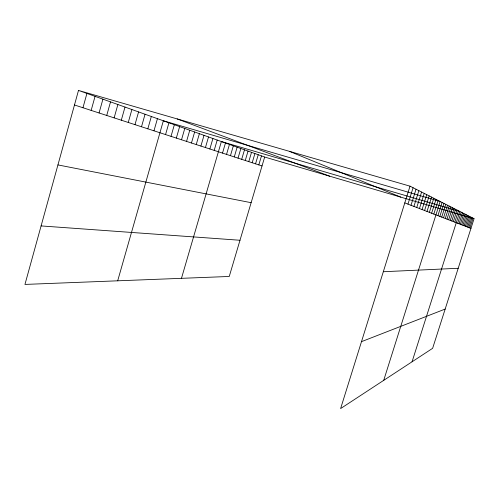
<?xml version="1.0" encoding="UTF-8"?>
<svg xmlns="http://www.w3.org/2000/svg" width="499" height="499" viewBox="0 0 499 499"><rect width="100%" height="100%" fill="white"/><g stroke="black" fill="none" stroke-linecap="round" stroke-linejoin="round"><path stroke-width="0.75" d="M78.493 90.425L24.95 284.424L229.253 276.465L264.67 157.042L78.493 90.425L410.016 186.164L474.05 218.705L432.627 348.321L340.611 408.575L410.016 186.164M82.959 107.74L86.92 93.438M91.155 110.404L95.06 96.351M99.07 112.974L102.919 99.164M106.73 115.462L110.522 101.89M114.14 117.87L117.883 104.522M121.307 120.203L125 107.067M128.255 122.461L131.898 109.537M134.98 124.65L138.579 111.926M141.504 126.765L145.053 114.24M147.835 128.823L151.334 116.492M153.973 130.819L157.435 118.668M117.689 280.812L163.348 120.789L440.162 201.484L383.712 380.35M165.556 134.587L168.93 122.785M171.02 136.358L174.357 124.725M176.34 138.092L179.634 126.615M181.517 139.77L184.773 128.455M186.551 141.41L189.77 130.239M191.46 143.001L194.641 131.986M196.238 144.554L199.388 133.682M200.897 146.07L204.01 135.335M205.438 147.548L208.513 136.951M209.867 148.983L212.911 138.522M214.19 150.392L217.196 140.057M181.474 278.323L221.381 141.554L459.841 211.482L412.055 361.794M222.517 153.099L225.461 143.013M226.534 154.403L229.446 144.436M230.457 155.676L233.339 145.833M234.287 156.923L237.144 147.193M238.035 158.139L240.861 148.521M241.691 159.331L244.491 149.819M245.271 160.491L248.04 151.091M248.77 161.632L251.515 152.332M252.195 162.743L254.908 153.549M255.544 163.834L258.233 154.74M258.819 164.895L261.488 155.9M407.964 204.122L413.085 187.724M411.008 205.289L416.035 189.221M413.933 206.418L418.867 190.662M416.752 207.503L421.593 192.046M419.459 208.545L424.219 193.381M422.073 209.549L426.745 194.666M424.587 210.522L429.184 195.901M427.019 211.457L431.535 197.099M429.365 212.356L433.806 198.253M431.629 213.229L435.995 199.363M433.812 214.071L438.116 200.442M437.916 215.649L442.083 202.463M439.844 216.391L443.948 203.405M441.715 217.115L445.757 204.328M443.524 217.807L447.509 205.22M445.283 218.487L449.212 206.081M446.992 219.142L450.865 206.923M448.645 219.785L452.468 207.734M450.26 220.402L454.021 208.526M451.826 221.007L455.537 209.299M453.348 221.593L457.009 210.048M454.826 222.161L458.444 210.771M457.67 223.259L461.195 212.175M459.036 223.783L462.517 212.842M460.365 224.294L463.802 213.497M461.662 224.793L465.062 214.133M462.929 225.28L466.284 214.757M464.164 225.754L467.476 215.362M465.361 226.215L468.636 215.955M466.54 226.671L469.771 216.529M467.682 227.114L470.881 217.096M468.804 227.544L471.96 217.645M469.896 227.962L473.021 218.182M361.494 341.653L445.177 309.062M383.313 271.73L458.207 268.281M41.099 225.922L239.988 240.262M57.934 164.919L251.134 202.688M264.67 157.042L474.05 218.705M74.476 104.983L262.031 165.936M177.239 118.943L329.696 176.191M404.795 202.9L470.962 228.374M289.401 151.328L400.766 197.124"/></g></svg>
